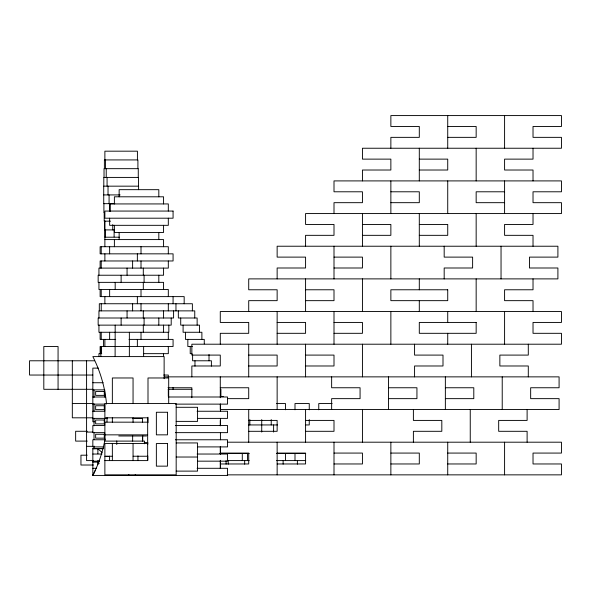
<?xml version="1.0" encoding="UTF-8"?>
<svg xmlns="http://www.w3.org/2000/svg" width="591" height="591" viewBox="0 0 591 591"><rect width="100%" height="100%" fill="white"/><g stroke="black" fill="none" stroke-linecap="round" stroke-linejoin="round"><path stroke-width="0.89" d="M92.839 462.11L97.892 462.11L99.281 460.899M447.727 126.467L476.161 126.467L476.161 137.356L447.727 137.356M419.3 159.127L447.727 159.127L447.727 170.016L419.3 170.016M390.865 191.787L419.3 191.787L419.3 202.676L390.865 202.676M504.588 191.787L476.161 191.787L476.161 202.676L504.588 202.676M103.706 194.919L120.136 194.919M114.765 203.666L103.743 203.666L103.706 186.165L138.597 186.165L138.597 189.667M110.539 221.16L104.201 221.16L104.201 212.413M362.438 224.447L390.865 224.447L390.865 235.336L362.438 235.336M419.3 224.447L447.727 224.447L447.727 235.336L419.3 235.336M114.595 229.906L104.629 229.906L104.629 221.16M104.88 237.205L119.316 237.205M104.88 239.584L163.567 239.584L163.567 246.713M334.004 257.115L362.438 257.115L362.438 267.996L334.004 267.996M305.577 289.775L334.004 289.775L334.004 300.656L305.577 300.656M277.142 322.435L305.577 322.435L305.577 333.317L277.142 333.317M334.004 322.435L362.438 322.435L362.438 333.317L334.004 333.317M115.71 339.397L100.13 339.397L100.13 332.268M129.015 339.397L173.074 339.397L173.074 346.525L100.13 346.525L100.13 353.654M192.407 346.525L187.842 346.525L187.842 339.397M101.711 353.654L98.941 353.654L98.941 356.329M143.532 353.654L168.317 353.654L168.317 346.525M192.045 353.654L190.221 353.654L190.221 346.525M248.715 355.095L277.142 355.095L277.142 365.984L248.715 365.984M305.577 355.095L334.004 355.095L334.004 365.984L305.577 365.984M94.604 360.783L29.55 360.783L29.55 375.041L92.824 375.041M98.342 368.119L92.839 368.119L92.839 421.767L94.671 421.767M163.737 375.041L168.317 375.041L168.317 377.715M164.335 376.866L559.086 376.866L559.086 387.755L530.659 387.755L530.659 398.644L559.086 398.644L559.086 409.526L220.28 409.526L220.28 404.089M92.839 382.739L103.166 382.739M168.007 387.755L191.853 387.755L191.853 397.736M220.28 387.755L248.715 387.755L248.715 398.644L227.616 398.644M388.501 387.755L416.936 387.755L416.936 398.644L388.501 398.644M445.363 387.755L473.797 387.755L473.797 398.644L445.363 398.644M92.824 389.299L43.808 389.299L43.808 346.525L58.066 346.525L58.066 389.299M168.184 389.299L191.979 389.299M92.839 389.868L104.718 389.868L104.718 396.997M220.539 396.428L223.272 396.428M92.839 396.997L105.634 396.997M168.494 396.997L227.55 396.997L227.55 404.126L175.364 404.126M72.324 403.557L92.824 403.557M276.581 403.557L285.497 403.557L285.497 409.799M332.135 403.557L318.763 403.557L318.763 409.799M92.839 404.126L104.718 404.126L104.718 411.255L92.839 411.255M176.177 407.295L197.564 407.295L197.564 421.383L176.177 421.383M197.099 411.255L227.55 411.255L227.55 418.384L197.431 418.384M92.824 417.815L72.324 417.815L72.324 360.783M92.839 418.384L107.459 418.384M132.65 418.539L142.475 418.539L142.475 422.122M248.715 420.415L277.142 420.415L277.142 431.304L248.715 431.304M305.577 420.415L334.004 420.415L334.004 431.304L305.577 431.304M147.661 422.166L104.88 422.166L104.88 441.1L144.529 441.1L144.529 443.782M248.36 424.944L277.475 424.944M305.695 424.944L309.256 424.944L309.256 419.603M175.364 425.513L227.55 425.513L227.55 432.642L175.364 432.642M87.291 431.275L75.648 431.275L75.648 441.1L87.291 441.1M86.582 432.073L92.824 432.073M104.88 434.85L147.661 434.85M118.761 435.988L146.531 435.988M175.364 439.77L227.55 439.77L227.55 446.907L197.431 446.907M227.616 442.194L561.45 442.194L561.45 453.075L533.023 453.075L533.023 463.965L561.45 463.965L561.45 474.854L227.269 474.854M144.211 442.467L147.78 442.467L147.78 444.255M176.177 442.94L197.564 442.94L197.564 471.116L176.177 471.116M147.661 443.56L104.88 443.56L104.88 456.237L112.164 456.237M86.582 446.331L92.824 446.331M103.802 446.907L92.839 446.907L92.839 439.77L104.718 439.77L104.718 432.642L92.839 432.642L92.839 425.513L104.718 425.513L104.718 418.384M95.646 448.525L103.418 448.525M92.839 448.791L97.892 448.791L102.051 452.425M220.28 453.075L248.715 453.075L248.715 463.965L220.28 463.965M277.142 453.075L305.577 453.075L305.577 463.965L277.142 463.965M334.004 453.075L362.438 453.075L362.438 463.965L334.004 463.965M390.865 453.075L419.3 453.075L419.3 463.965L390.865 463.965M447.727 453.075L476.161 453.075L476.161 463.965L447.727 463.965M219.845 453.467L249.254 453.467M276.581 453.467L305.695 453.467M92.839 454.036L101.977 454.036M197.099 454.036L227.55 454.036L227.55 461.165L197.431 461.165M87.224 455.196L80.952 455.196L80.952 465.021L93.489 465.021M133.101 456.237L147.661 456.237M108.389 456.37L104.88 456.37L104.88 474.854L176.177 474.854L176.177 403.557L104.88 403.557L104.88 417.815L147.661 417.815L147.661 460.596L104.88 460.596M176.177 457.028L197.564 457.028M93.297 460.596L86.582 460.596L86.582 360.783M227.69 460.596L249.254 460.596M276.581 460.596L305.695 460.596M92.839 461.165L99.236 461.165M92.839 468.294L96.488 468.294M197.099 468.294L227.55 468.294L227.55 475.423L92.839 475.423L92.839 448.458L102.945 448.791M95.284 470.244L92.839 475.423A130.906 130.906 0 0 0 105.058 439.017M97.892 462.11L99.281 463.314M533.023 148.238L533.023 159.127L504.588 159.127L504.588 170.016L533.023 170.016L533.023 180.905M533.023 213.565L533.023 224.447L504.588 224.447L504.588 235.336L533.023 235.336L533.023 246.225M533.023 278.886L533.023 289.775L504.588 289.775L504.588 300.656L533.023 300.656L533.023 311.546M528.295 344.206L528.295 355.095L499.86 355.095L499.86 365.984L528.295 365.984L528.295 376.866M527.113 409.526L527.113 420.415L498.678 420.415L498.678 431.304L527.113 431.304L527.113 442.194M504.588 115.577L504.588 148.238M504.588 180.905L504.588 213.565M504.588 311.546L504.588 344.206M504.588 442.194L504.588 474.854M502.224 376.866L502.224 409.526M501.042 246.225L501.042 278.886M476.161 148.238L476.161 180.905M476.161 213.565L476.161 246.225M476.161 278.886L476.161 311.546M471.433 344.206L471.433 376.866M470.251 409.526L470.251 442.194M447.727 115.577L447.727 148.238M447.727 180.905L447.727 213.565M447.727 311.546L447.727 322.435M447.727 333.317L447.727 344.206M447.727 442.194L447.727 474.854M445.363 376.866L445.363 409.526M444.181 246.225L444.181 257.115L472.615 257.115L472.615 267.996L444.181 267.996L444.181 278.886M419.3 148.238L419.3 180.905M419.3 213.565L419.3 246.225M419.3 278.886L419.3 289.775M419.3 300.656L419.3 311.546M414.572 344.206L414.572 355.095L442.999 355.095L442.999 365.984L414.572 365.984L414.572 376.866M413.39 409.526L413.39 420.415L441.817 420.415L441.817 431.304L413.39 431.304L413.39 442.194M390.865 148.238L390.865 137.356L419.3 137.356L419.3 126.467L390.865 126.467L390.865 115.577L561.45 115.577L561.45 126.467L533.023 126.467L533.023 137.356L561.45 137.356L561.45 148.238L362.438 148.238L362.438 159.127L390.865 159.127L390.865 170.016L362.438 170.016L362.438 180.905M390.865 180.905L390.865 213.565M390.865 246.225L390.865 278.886M390.865 311.546L390.865 344.206M390.865 442.194L390.865 474.854M388.501 376.866L388.501 409.526M362.438 213.565L362.438 246.225M362.438 278.886L362.438 311.546M362.438 344.206L362.438 376.866M362.438 409.526L362.438 442.194M334.004 213.565L334.004 202.676L362.438 202.676L362.438 191.787L334.004 191.787L334.004 180.905L561.45 180.905L561.45 191.787L533.023 191.787L533.023 202.676L561.45 202.676L561.45 213.565L305.577 213.565L305.577 224.447L334.004 224.447L334.004 235.336L305.577 235.336L305.577 246.225M334.004 246.225L334.004 278.886M334.004 311.546L334.004 344.206M334.004 442.194L334.004 474.854M331.64 376.866L331.64 387.755L360.074 387.755L360.074 398.644L331.64 398.644L331.64 409.526M309.256 409.799L309.256 403.557L294.998 403.557L294.998 409.799M305.577 278.886L305.577 311.546M305.577 344.206L305.577 376.866M305.577 409.526L305.577 442.194M297.376 460.596L297.376 464.157M294.998 453.467L294.998 460.596M285.497 453.467L285.497 460.596M283.119 460.596L283.119 464.157M277.142 278.886L277.142 267.996L305.577 267.996L305.577 257.115L277.142 257.115L277.142 246.225L557.904 246.225L557.904 257.115L529.477 257.115L529.477 267.996L557.904 267.996L557.904 278.886L248.715 278.886L248.715 289.775L277.142 289.775L277.142 300.656L248.715 300.656L248.715 311.546M277.142 311.546L277.142 344.206M277.142 376.866L277.142 409.526M277.142 442.194L277.142 474.854M273.611 424.944L273.611 432.073M271.232 419.603L271.232 424.944M261.732 419.603L261.732 432.073M249.845 419.603L249.845 424.944M248.715 344.206L248.715 376.866M248.715 409.526L248.715 442.194M247.474 453.467L247.474 460.596M244.667 460.596L244.667 464.157M242.288 453.467L242.288 460.596M228.244 460.596L228.244 464.157M226.08 460.596L226.08 464.157M220.901 389.299L220.901 396.428M220.421 404.126L220.421 411.255M220.421 418.384L220.421 425.513M220.421 432.642L220.421 439.77M220.421 446.907L220.421 454.036M220.421 461.165L220.421 468.294M220.28 344.206L220.28 333.317L248.715 333.317L248.715 322.435L220.28 322.435L220.28 311.546L561.45 311.546L561.45 322.435L533.023 322.435L533.023 333.317L561.45 333.317L561.45 344.206L191.853 344.206L191.853 355.095L220.28 355.095L220.28 365.984L191.853 365.984L191.853 376.866M220.28 376.866L220.28 397.736M220.28 420.415L220.28 425.86M220.28 446.73L220.28 453.984M220.28 460.337L220.28 468.5M211.393 366.132L211.393 360.783L192.6 360.783L192.6 354.541M209.015 354.541L209.015 360.783M204.264 343.851L204.264 339.397L185.471 339.397L185.471 332.268M201.886 339.397L201.886 332.268L183.092 332.268L183.092 325.131M199.514 332.268L199.514 325.131L180.713 325.131L180.713 318.002M197.135 325.131L197.135 318.002L178.342 318.002L178.342 310.873M194.971 360.783L194.971 366.132M194.757 318.002L194.757 310.873L98.941 310.873L98.941 318.002M192.378 310.873L192.378 303.744L99.318 303.744L99.318 310.873M184.17 303.744L184.17 296.616L100.13 296.616L100.13 289.487M175.963 303.744L175.963 310.873M173.584 310.873L173.584 318.002L98.158 318.002L98.158 325.131L171.205 325.131L171.205 318.002M173.074 296.616L173.074 303.744M173.074 387.519L173.074 389.299M168.834 325.131L168.834 332.268L98.941 332.268L98.941 325.131M168.701 403.557L168.701 377.974L148.001 377.974L148.001 403.557M168.317 211.061L168.317 203.932L109.638 203.932L109.638 211.061M168.317 218.197L168.317 225.326L109.638 225.326L109.638 218.197M168.317 253.842L168.317 246.713L100.13 246.713L100.13 253.842L173.074 253.842L173.074 260.971L100.13 260.971L100.13 268.1M168.317 260.971L168.317 268.1L98.941 268.1L98.941 275.229M168.317 296.616L168.317 289.487L98.941 289.487L98.941 282.358M168.317 303.744L168.317 310.873M168.317 332.268L168.317 339.397M168.317 389.299L168.317 396.428M164.128 378.705L164.128 356.595L92.839 356.595A130.906 130.906 0 0 1 106.543 404.037M163.567 203.932L163.567 196.803L114.388 196.803L114.388 203.932M163.567 225.326L163.567 232.455L114.388 232.455L114.388 225.326M163.567 268.1L163.567 275.229L98.158 275.229L98.158 282.358L163.567 282.358L163.567 289.487M163.567 310.873L163.567 318.002M163.567 325.131L163.567 332.268M163.567 353.654L163.567 356.329M158.816 196.803L158.816 189.674L119.146 189.674L119.146 196.803M158.816 232.455L158.816 239.584M158.816 275.229L158.816 282.358M158.816 318.002L158.816 325.131M148.001 417.231L148.001 422.705M147.78 455.897L147.78 460.374M144.086 275.229L144.086 282.358M144.086 318.002L144.086 325.131M143.62 346.525L143.62 356.329M143.303 268.1L143.303 275.229M143.303 282.358L143.303 289.487M143.303 310.873L143.303 318.002M143.303 325.131L143.303 332.268M142.734 435.582L142.734 440.96M142.475 435.56L142.475 440.93M141.013 246.713L141.013 253.842M141.013 260.971L141.013 268.1M141.013 289.487L141.013 296.616M141.013 303.744L141.013 310.873M141.013 332.268L141.013 339.397M138.501 186.165L138.501 177.418L103.802 177.418L103.802 186.165M138.272 177.418L138.272 168.671L104.031 168.671L104.031 177.418M137.91 168.671L137.91 159.925L104.393 159.925L104.393 168.671M137.954 455.897L137.954 460.559M137.422 159.925L137.422 151.178L104.88 151.178L104.88 159.925M137.363 253.842L137.363 260.971M137.363 296.616L137.363 303.744M137.363 339.397L137.363 346.525M135.309 474.514L135.309 475.423M133.056 403.557L133.056 377.974L112.356 377.974L112.356 403.557M133.056 417.815L133.056 422.299M133.056 443.56L133.056 460.596M132.606 260.971L132.606 268.1M132.606 303.744L132.606 310.873M132.65 435.56L132.65 441.1M129.363 332.268L129.363 356.329M128.786 474.514L128.786 475.423M127.065 268.1L127.065 275.229M127.065 310.873L127.065 318.002M121.125 275.229L121.125 282.358M121.125 318.002L121.125 325.131M119.146 232.455L119.146 239.584M116.767 440.96L116.767 444.535M115.179 282.358L115.179 289.487M115.179 325.131L115.105 356.329M114.388 239.584L114.388 246.713M114.115 229.906L114.115 236.91M112.748 224.661L112.748 229.906M112.356 417.815L112.356 422.299M112.356 443.56L112.356 460.596M110.221 203.666L110.221 211.534M109.638 246.713L109.638 253.842M109.638 289.487L109.638 296.616M109.638 332.268L109.638 339.397M109.594 456.134L109.594 460.596M109.076 194.919L109.076 203.666M108.027 186.165L108.027 194.919M107.074 177.418L107.074 186.165M106.225 168.671L106.225 177.418M105.494 159.925L105.494 168.671M105.183 229.906L105.183 236.91M104.88 220.753L104.88 246.713M104.88 253.842L104.88 260.971M104.88 296.616L104.88 303.744M104.88 339.397L104.88 346.525M103.905 203.666L103.905 212.413M103.573 339.397L103.573 346.525M101.231 246.713L101.231 253.842M101.231 260.971L101.231 268.1M101.231 289.487L101.231 296.616M101.231 303.744L101.231 310.873M101.231 332.268L101.231 339.397M101.231 346.525L101.231 353.654M100.847 346.525L100.847 356.329M97.892 448.458L97.892 453.785M97.892 460.441L97.892 464.6M94.021 390.082L94.021 397.418M94.021 403.845L94.021 411.188M94.021 418.524L94.021 425.867M94.021 432.294L94.021 439.63M94.021 446.057L94.021 448.805M107.082 417.719A130.906 130.906 0 0 1 106.956 422.004M173.074 211.061L104.88 211.061L104.88 218.197L173.074 218.197L173.074 211.061M447.727 289.775L390.865 289.775L390.865 300.656L447.727 300.656L447.727 289.775M476.161 322.435L419.3 322.435L419.3 333.317L476.161 333.317L476.161 322.435M104.282 391.493L95.646 391.493L95.646 395.372L104.282 395.372L104.282 391.493M104.282 405.751L95.646 405.751L95.646 409.637L104.282 409.637L104.282 405.751M167.475 412.259L156.364 412.259L156.364 434.85L167.475 434.85L167.475 412.259M104.282 420.009L95.646 420.009L95.646 423.895L104.282 423.895L104.282 420.009M104.282 434.267L95.646 434.267L95.646 438.153L104.282 438.153L104.282 434.267M167.475 443.56L156.364 443.56L156.364 466.144L167.475 466.144L167.475 443.56"/></g></svg>
